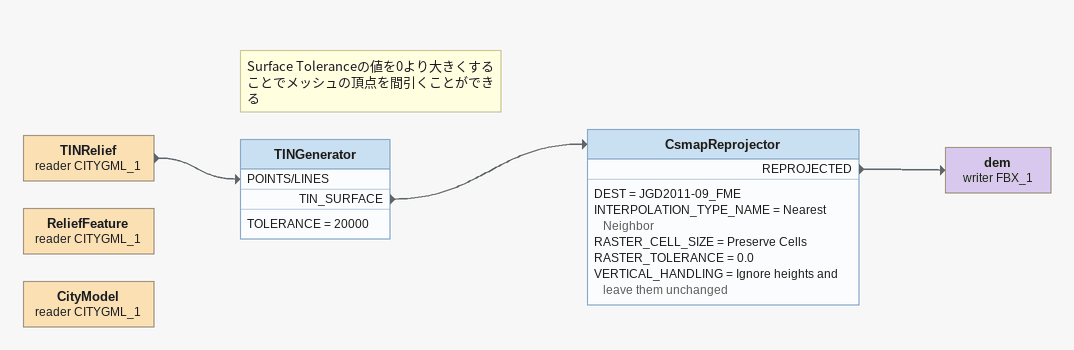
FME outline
TINRelief (reader CITYGML_1)
    -> TINGenerator [POINTS/LINES]
Note: Surface Toleranceの値を0より大きくすることでメッシュの頂点を間引くことができる
TINGenerator
    TOLERANCE = 20000
    TIN_SURFACE -> CsmapReprojector
CsmapReprojector
    DEST = JGD2011-09_FME
    INTERPOLATION_TYPE_NAME = Nearest Neighbor
    RASTER_CELL_SIZE = Preserve Cells
    RASTER_TOLERANCE = 0.0
    VERTICAL_HANDLING = Ignore heights and leave them unchanged
    REPROJECTED -> dem (writer FBX_1)
dem (writer FBX_1)
ReliefFeature (reader CITYGML_1)
CityModel (reader CITYGML_1)
